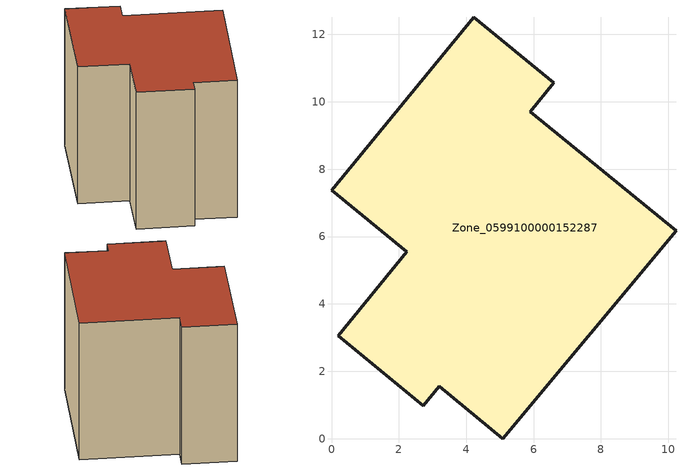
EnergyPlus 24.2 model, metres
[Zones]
Zone_0599100000152287
 floor ground (C_G): 5.91,9.71 10.23,6.17 5.09,0 3.2,1.56 2.73,0.98 0.2,3.05 2.24,5.55 0,7.37 4.22,12.51 6.6,10.56 z0
 wall outside (C_F): 0.2,3.05 2.73,0.98 3.2,1.56 5.09,0 10.23,6.17 5.91,9.71 6.6,10.56 4.22,12.51 0,7.37 2.24,5.55 0.2,3.05 z0:8.66
 roof outside (C_R): 4.22,12.51 0,7.37 2.24,5.55 0.2,3.05 2.73,0.98 3.2,1.56 5.09,0 10.23,6.17 5.91,9.71 6.6,10.56 z8.66
[BUILDING]
Pand.0599100000152287: North Axis=0; Terrain=City; Loads Convergence Tolerance Value=0.04; Temperature Convergence Tolerance Value=0.4; Solar Distribution=FullExterior; Maximum Number of Warmup Days=25; Minimum Number of Warmup Days=1
[Site:Location]
Rotterdam.The.Hague.AP_ZH_NLD Design_Conditions: Latitude=51.96; Longitude=4.45; Time Zone=1; Elevation=-4.5
[SITE:GROUNDTEMPERATURE:BUILDINGSURFACE]
18, 18, 18, 18, 18, 18, 18, 18, 18, 18, 18, 18
[MATERIAL] Thermal Absorptance=0.9; Solar Absorptance=0.7; Visible Absorptance=0.7
Name | Roughness | Thickness | Conductivity | Density | Specific Heat
G.TC.1946-1964 | MediumSmooth | 0.15 | 1 | 540 | 1210
F.TC.1946-1964 | Rough | 0.3 | 0.857143 | 1920 | 840
R.TC.1946-1964 | MediumRough | 0.2 | 0.235294 | 1500 | 1000
[CONSTRUCTION]
C_G: G.TC.1946-1964
C_F: F.TC.1946-1964
C_R: R.TC.1946-1964
[ZONE]
Zone_0599100000152287: Type=1; Multiplier=1; Ceiling Height=Autocalculate; Volume=Autocalculate; Floor Area=autocalculate; Part of Total Floor Area=Yes
[ZONEINFILTRATION:DESIGNFLOWRATE]
Infil_Zone_0599100000152287: Zone or ZoneList or Space or SpaceList=Zone_0599100000152287; Schedule=AlwaysOn; Design Flow Rate Calculation Method=Flow/Area; Flow Rate per Floor Area=0.003; Constant Term Coefficient=1; Temperature Term Coefficient=0; Velocity Term Coefficient=0; Velocity Squared Term Coefficient=0
[HVACTEMPLATE:ZONE:IDEALLOADSAIRSYSTEM]
Zone_0599100000152287: Maximum Heating Supply Air Temperature=50; Minimum Cooling Supply Air Temperature=13; Maximum Heating Supply Air Humidity Ratio=0.0156; Minimum Cooling Supply Air Humidity Ratio=0.0077; Heating Limit=NoLimit; Cooling Limit=NoLimit; Dehumidification Control Type=ConstantSensibleHeatRatio; Cooling Sensible Heat Ratio=0.7; Dehumidification Setpoint=60; Humidification Control Type=None; Humidification Setpoint=30; Outdoor Air Method=None; Outdoor Air Flow Rate per Person=0.00944; Outdoor Air Flow Rate per Zone Floor Area=0; Outdoor Air Flow Rate per Zone=0; Demand Controlled Ventilation Type=None; Outdoor Air Economizer Type=NoEconomizer; Heat Recovery Type=None; Sensible Heat Recovery Effectiveness=0.7; Latent Heat Recovery Effectiveness=0.65
[ZONECONTROL:THERMOSTAT]
ThermostatControl_Zone_0599100000152287: Zone or ZoneList=Zone_0599100000152287; Control Type Schedule=DualSetpointControlType; Control 1=Thermostat_Zone_0599100000152287; Temperature Difference Between Cutout And Setpoint=0
[THERMOSTATSETPOINT:DUALSETPOINT]
Thermostat_Zone_0599100000152287: Heating Setpoint Temperature Schedule=HeatingSetpoint_Zone_0599100000152287; Cooling Setpoint Temperature Schedule=CoolingSetpoint_Zone_0599100000152287
[SCHEDULE:COMPACT]
HeatingSetpoint_Zone_0599100000152287: Through: 12/31, For: AllDays, Until: 24:00, 21
CoolingSetpoint_Zone_0599100000152287: Through: 12/31, For: AllDays, Until: 24:00, 24
DualSetpointControlType: Through: 12/31, For: AllDays, Until: 24:00, 4
AlwaysOn: Through: 12/31, For: AllDays, Until: 24:00, 1
